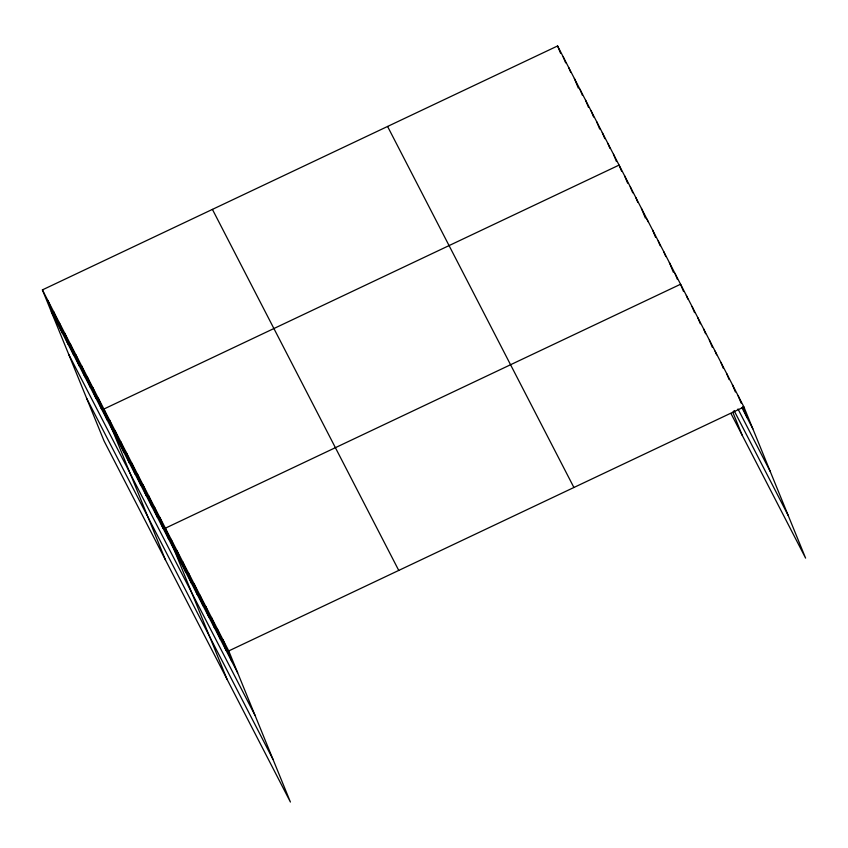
<?xml version="1.0" encoding="UTF-8"?>
<svg xmlns="http://www.w3.org/2000/svg" width="848" height="848" viewBox="0 0 848 848"><rect width="100%" height="100%" fill="white"/><g stroke="black" fill="none" stroke-linecap="round" stroke-linejoin="round"><path stroke-width="1.27" d="M42.4 289.889L228.737 650.925L290.408 802.038L104.071 441.013L42.4 289.889L557.592 45.962L743.929 406.987L805.6 558.111L731.071 413.697M228.737 650.925L743.929 406.987M741.883 407.591L752.833 428.802M737.993 408.98L770.249 471.467M734.05 410.538L788.184 515.436M387.578 126.458L573.916 487.494M212.413 209.392L398.751 570.428M51.304 311.704L237.631 672.74M68.709 354.379L255.047 715.405M86.655 398.337L272.992 759.373M738.173 395.836L741.141 403.097M742.625 406.733L747.067 417.64M732.407 384.674L735.375 391.946M726.651 373.512L729.121 379.575M720.895 362.35L723.365 368.414M715.129 351.189L716.613 354.824M709.373 340.037L712.341 347.309M703.617 328.876L705.589 333.72M697.851 317.714L700.331 323.777M692.095 306.552L694.565 312.615M686.339 295.401L687.823 299.037M683.541 291.511L680.573 284.239L165.381 528.177L227.052 679.29M732.789 412.192L742.244 435.353M674.987 273.406L677.457 279.469M669.401 262.573L673.354 272.272M663.804 251.75L665.786 256.594M658.218 240.917L660.2 245.761M652.631 230.084L655.589 237.355M647.035 219.25L648.031 221.678M641.448 208.417L645.402 218.116M635.852 197.595L637.834 202.439M630.265 186.761L632.735 192.814M624.679 175.928L627.647 183.2M621.563 171.158L619.082 165.095L103.891 409.033L165.561 560.146M613.496 154.262L616.464 161.533M607.91 143.439L609.882 148.283M602.313 132.606L604.794 138.659M596.727 121.773L599.695 129.044M591.141 110.94L593.611 117.003M585.544 100.117L588.512 107.378M579.958 89.284L582.428 95.336M574.372 78.451L578.325 88.139M568.775 67.617L570.757 72.462M563.189 56.784L565.658 62.847M557.592 45.962L560.56 53.223M222.971 639.763L231.875 661.578M217.215 628.612L226.119 650.416M211.459 617.45L220.353 639.254M205.693 606.288L214.597 628.103M199.937 595.126L208.841 616.941M194.181 583.975L203.075 605.779M188.415 572.813L197.319 594.618M182.659 561.652L191.563 583.466M176.903 550.49L185.797 572.305M171.137 539.339L180.041 561.143M159.795 517.344L168.688 539.148M154.198 506.51L163.102 528.325M148.612 495.677L157.505 517.492M143.015 484.855L151.919 506.659M137.429 474.021L146.333 495.826M131.843 463.188L140.736 485.003M126.246 452.355L135.15 474.17M120.66 441.532L129.564 463.337M115.074 430.699L123.967 452.503M109.477 419.866L118.381 441.67M98.304 398.2L107.198 420.014M92.708 387.377L101.612 409.181M87.121 376.544L96.015 398.348M81.535 365.711L90.429 387.515M75.938 354.877L84.842 376.692M70.352 344.044L79.246 365.859M64.755 333.222L73.659 355.026M59.169 322.388L68.073 344.193M53.583 311.555L62.476 333.359M47.986 300.722L56.89 322.537"/></g></svg>
